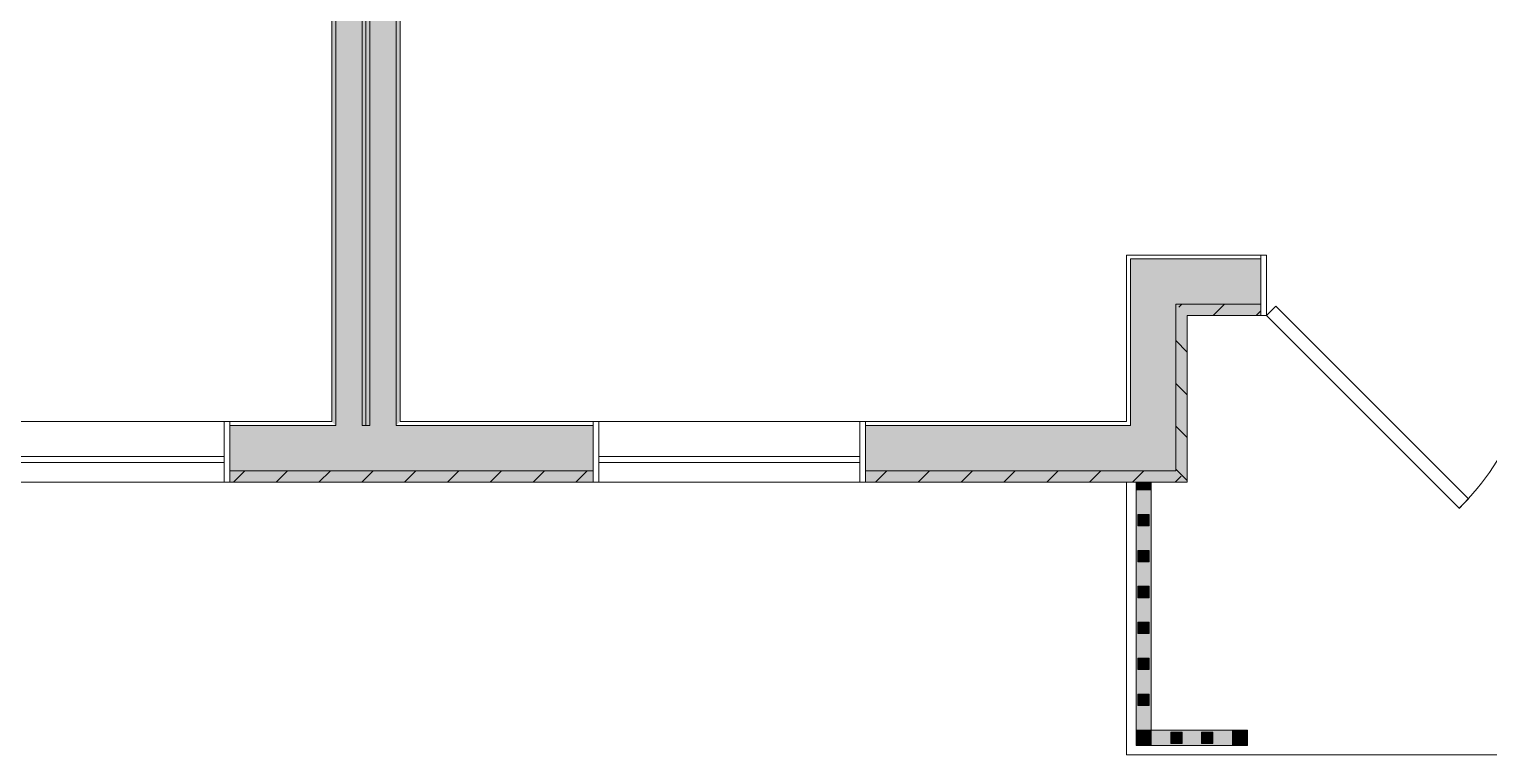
# Model space of a CAD drawing. Header units: inches. Extents: x 99 to 12024, y -5408 to 2559.
# Drawn here: x 9018.1 to 9211, y -4034.8 to -3939 of the extents above; entities that cross this region are included whole.
import ezdxf

# ---------------------------------------------------------------- set-up
doc = ezdxf.new("R2010")
doc.units = ezdxf.units.IN
doc.header["$LTSCALE"] = 96
doc.header["$MEASUREMENT"] = 0
doc.linetypes.add('ISO08W100', pattern=[0.96, 0.48, -0.12, 0.24, -0.12])
for name, color, linetype, lineweight in [('Doors', 5, 'Continuous', 5), ('Walls_  Invisible', 1, 'ISO08W100', 0), ('Walls_  Normal', 6, 'Continuous', 13), ('Walls_  Railings', 7, 'Continuous', 5), ('Windows', 5, 'Continuous', 5)]:
    doc.layers.add(name, color=color, linetype=linetype, lineweight=lineweight)

msp = doc.modelspace()

# ---------------------------------------------------------------- linework, layer by layer
at = {"layer": 'Doors', "transparency": 33554687}
for p, q in [((9180.87, -3968.79), (9181.62, -3968.79)), ((9180.87, -3976.79), (9180.87, -3968.79)), ((9181.62, -3976.79), (9181.62, -3968.79)), ((9180.87, -3976.79), (9181.62, -3976.79)), ((9182.85, -3975.55), (9181.62, -3976.79)), ((9181.62, -3976.79), (9207.07, -4002.24)), ((9182.85, -3975.55), (9208.31, -4001)), ((9207.07, -4002.24), (9208.31, -4001)), ((9221.12, -4034.79), (9179.12, -4034.79))]:
    msp.add_line(p, q, dxfattribs=at)
msp.add_arc((9181.62, -3976.79), 36, 315, 0, dxfattribs=at)
at = {"layer": 'Walls_  Invisible', "transparency": 33554687}
for p, q in [((9174.58, -3976.79), (9176.08, -3975.29)), ((9169.62, -3980.1), (9171.12, -3981.6)), ((9169.62, -3985.76), (9171.12, -3987.26)), ((9169.62, -3991.41), (9171.12, -3992.91)), ((9045.1, -3998.79), (9046.6, -3997.29)), ((9050.75, -3998.79), (9052.25, -3997.29)), ((9056.41, -3998.79), (9057.91, -3997.29)), ((9062.07, -3998.79), (9063.57, -3997.29)), ((9067.72, -3998.79), (9069.22, -3997.29)), ((9073.38, -3998.79), (9074.88, -3997.29)), ((9079.04, -3998.79), (9080.54, -3997.29)), ((9084.69, -3998.79), (9086.19, -3997.29)), ((9090.35, -3998.79), (9091.85, -3997.29)), ((9129.95, -3998.79), (9131.45, -3997.29)), ((9135.6, -3998.79), (9137.1, -3997.29)), ((9141.26, -3998.79), (9142.76, -3997.29)), ((9146.92, -3998.79), (9148.42, -3997.29)), ((9152.58, -3998.79), (9154.08, -3997.29)), ((9158.23, -3998.79), (9159.73, -3997.29)), ((9163.89, -3998.79), (9165.39, -3997.29)), ((9169.62, -3997.07), (9171.12, -3998.57))]:
    msp.add_line(p, q, dxfattribs=at)
at = {"layer": 'Walls_  Normal', "transparency": 33554687}
for p, q in [((9058.12, -3990.79), (9058.12, -3846.79)), ((9058.62, -3991.29), (9058.62, -3847.29)), ((9062.12, -3991.29), (9062.12, -3847.29)), ((9066.62, -3991.29), (9066.62, -3847.29)), ((9067.12, -3990.79), (9067.12, -3846.79)), ((9062.62, -3991.29), (9062.62, -3849.79)), ((9063.12, -3991.29), (9063.12, -3849.79)), ((9180.87, -3968.79), (9163.12, -3968.79)), ((9163.12, -3968.79), (9163.12, -3990.79)), ((9180.87, -3976.79), (9180.87, -3968.79)), ((9169.62, -3969.29), (9163.62, -3969.29)), ((9163.62, -3969.29), (9163.62, -3991.29)), ((9180.87, -3969.29), (9169.62, -3969.29)), ((9180.87, -3975.29), (9180.87, -3969.29)), ((9180.87, -3975.29), (9169.62, -3975.29)), ((9169.62, -3975.29), (9169.62, -3991.29)), ((9170.02, -3975.69), (9170.42, -3975.29)), ((9180.87, -3976.79), (9171.12, -3976.79)), ((9171.12, -3976.79), (9171.12, -3998.79)), ((9180.23, -3976.79), (9180.87, -3976.15)), ((9044.62, -3998.79), (9044.62, -3990.79)), ((9058.12, -3990.79), (9044.62, -3990.79)), ((9044.62, -3997.29), (9044.62, -3991.29)), ((9058.62, -3991.29), (9044.62, -3991.29)), ((9063.12, -3991.29), (9062.12, -3991.29)), ((9062.12, -3991.29), (9062.62, -3991.29)), ((9062.62, -3991.29), (9063.12, -3991.29)), ((9092.62, -3991.29), (9066.62, -3991.29)), ((9092.62, -3990.79), (9067.12, -3990.79)), ((9092.62, -3998.79), (9092.62, -3990.79)), ((9092.62, -3997.29), (9092.62, -3991.29)), ((9128.62, -3998.79), (9128.62, -3990.79)), ((9163.12, -3990.79), (9128.62, -3990.79)), ((9128.62, -3997.29), (9128.62, -3991.29)), ((9163.62, -3991.29), (9128.62, -3991.29)), ((9169.62, -3997.29), (9169.62, -3991.29)), ((9092.62, -3997.29), (9044.62, -3997.29)), ((9169.62, -3997.29), (9128.62, -3997.29)), ((9169.55, -3998.79), (9170.33, -3998)), ((9092.62, -3998.79), (9044.62, -3998.79)), ((9171.12, -3998.79), (9128.62, -3998.79))]:
    msp.add_line(p, q, dxfattribs=at)
at = {"layer": 'Walls_  Normal', "color": 236, "true_color": 0x7a003d, "transparency": 33554687}
for points in [[(9058.12, -3990.79), (9058.12, -3846.79), (9058.62, -3991.29), (9058.62, -3847.29)], [(9066.62, -3991.29), (9066.62, -3852.29), (9067.12, -3990.79), (9067.12, -3846.79)]]:
    msp.add_solid(points, dxfattribs=at)
at = {"layer": 'Walls_  Normal', "color": 252, "true_color": 0x949494, "transparency": 33554687}
for points in [[(9058.62, -3991.29), (9058.62, -3847.29), (9062.12, -3991.29), (9062.12, -3847.29)], [(9063.12, -3991.29), (9063.12, -3847.29), (9066.62, -3991.29), (9066.62, -3847.29)], [(9062.12, -3991.29), (9062.12, -3849.79), (9062.62, -3991.29), (9062.62, -3849.79)], [(9062.62, -3991.29), (9062.62, -3849.79), (9063.12, -3991.29), (9063.12, -3849.79)], [(9169.62, -3969.29), (9169.62, -3991.29), (9163.62, -3969.29), (9163.62, -3991.29)], [(9180.87, -3975.29), (9169.62, -3975.29), (9180.87, -3969.29), (9169.62, -3969.29)], [(9180.87, -3976.79), (9171.12, -3976.79), (9180.87, -3975.29), (9169.62, -3975.29)], [(9171.12, -3976.79), (9171.12, -3998.79), (9169.62, -3975.29), (9169.62, -3997.29)], [(9092.62, -3997.29), (9044.62, -3997.29), (9092.62, -3991.29), (9044.62, -3991.29)], [(9169.62, -3997.29), (9128.62, -3997.29), (9169.62, -3991.29), (9128.62, -3991.29)], [(9092.62, -3998.79), (9044.62, -3998.79), (9092.62, -3997.29), (9044.62, -3997.29)], [(9171.12, -3998.79), (9128.62, -3998.79), (9169.62, -3997.29), (9128.62, -3997.29)]]:
    msp.add_solid(points, dxfattribs=at)
at = {"layer": 'Walls_  Railings', "transparency": 33554687}
for p, q in [((9163.12, -4034.79), (9163.12, -3998.79)), ((9179.12, -4034.79), (9163.12, -4034.79))]:
    msp.add_line(p, q, dxfattribs=at)
for points in [[(9166.37, -3998.79), (9166.37, -3999.79), (9164.37, -3999.79), (9164.37, -3998.79)], [(9164.37, -4033.54), (9164.37, -3998.79), (9166.37, -3998.79), (9166.37, -4031.54)], [(9166.12, -4004.54), (9164.62, -4004.54), (9164.62, -4003.04), (9166.12, -4003.04)], [(9166.12, -4009.29), (9164.62, -4009.29), (9164.62, -4007.79), (9166.12, -4007.79)], [(9166.12, -4014.04), (9164.62, -4014.04), (9164.62, -4012.54), (9166.12, -4012.54)], [(9166.12, -4018.79), (9164.62, -4018.79), (9164.62, -4017.29), (9166.12, -4017.29)], [(9166.12, -4023.54), (9164.62, -4023.54), (9164.62, -4022.04), (9166.12, -4022.04)], [(9166.12, -4028.29), (9164.62, -4028.29), (9164.62, -4026.79), (9166.12, -4026.79)], [(9164.37, -4033.54), (9164.37, -4031.54), (9166.37, -4031.54), (9166.37, -4033.54)], [(9179.12, -4033.54), (9164.37, -4033.54), (9166.37, -4031.54), (9179.12, -4031.54)], [(9170.45, -4031.79), (9170.45, -4033.29), (9168.95, -4033.29), (9168.95, -4031.79)], [(9174.53, -4031.79), (9174.53, -4033.29), (9173.03, -4033.29), (9173.03, -4031.79)], [(9179.12, -4031.54), (9179.12, -4033.54), (9177.12, -4033.54), (9177.12, -4031.54)]]:
    msp.add_lwpolyline(points, close=True, dxfattribs=at)
at = {"layer": 'Walls_  Railings', "color": 252, "true_color": 0x949494, "transparency": 33554687}
for points in [[(9166.37, -3999.79), (9164.37, -3999.79), (9166.37, -3999.79), (9166.37, -3998.79)], [(9166.37, -3998.79), (9164.37, -3999.79), (9166.37, -3998.79), (9164.37, -3998.79)], [(9166.37, -4031.54), (9164.37, -4033.54), (9166.37, -4031.54), (9164.37, -3998.79)], [(9166.37, -4031.54), (9164.37, -3998.79), (9166.37, -4031.54), (9166.37, -3998.79)], [(9164.62, -4004.54), (9164.62, -4003.04), (9164.62, -4004.54), (9166.12, -4004.54)], [(9166.12, -4004.54), (9164.62, -4003.04), (9166.12, -4004.54), (9166.12, -4003.04)], [(9164.62, -4009.29), (9164.62, -4007.79), (9164.62, -4009.29), (9166.12, -4009.29)], [(9166.12, -4009.29), (9164.62, -4007.79), (9166.12, -4009.29), (9166.12, -4007.79)], [(9164.62, -4014.04), (9164.62, -4012.54), (9164.62, -4014.04), (9166.12, -4014.04)], [(9166.12, -4014.04), (9164.62, -4012.54), (9166.12, -4014.04), (9166.12, -4012.54)], [(9164.62, -4018.79), (9164.62, -4017.29), (9164.62, -4018.79), (9166.12, -4018.79)], [(9166.12, -4018.79), (9164.62, -4017.29), (9166.12, -4018.79), (9166.12, -4017.29)], [(9164.62, -4023.54), (9164.62, -4022.04), (9164.62, -4023.54), (9166.12, -4023.54)], [(9166.12, -4023.54), (9164.62, -4022.04), (9166.12, -4023.54), (9166.12, -4022.04)], [(9164.62, -4028.29), (9164.62, -4026.79), (9164.62, -4028.29), (9166.12, -4028.29)], [(9166.12, -4028.29), (9164.62, -4026.79), (9166.12, -4028.29), (9166.12, -4026.79)], [(9164.37, -4031.54), (9166.37, -4031.54), (9164.37, -4031.54), (9164.37, -4033.54)], [(9164.37, -4033.54), (9166.37, -4031.54), (9164.37, -4033.54), (9166.37, -4033.54)], [(9164.37, -4033.54), (9166.37, -4031.54), (9164.37, -4033.54), (9179.12, -4033.54)], [(9179.12, -4033.54), (9166.37, -4031.54), (9179.12, -4033.54), (9179.12, -4031.54)], [(9168.95, -4031.79), (9170.45, -4031.79), (9168.95, -4031.79), (9170.45, -4033.29)], [(9168.95, -4031.79), (9170.45, -4033.29), (9168.95, -4031.79), (9168.95, -4033.29)], [(9173.03, -4031.79), (9174.53, -4031.79), (9173.03, -4031.79), (9174.53, -4033.29)], [(9173.03, -4031.79), (9174.53, -4033.29), (9173.03, -4031.79), (9173.03, -4033.29)], [(9179.12, -4033.54), (9177.12, -4033.54), (9179.12, -4033.54), (9179.12, -4031.54)], [(9179.12, -4031.54), (9177.12, -4033.54), (9179.12, -4031.54), (9177.12, -4031.54)]]:
    msp.add_solid(points, dxfattribs=at)
at = {"layer": 'Windows', "transparency": 33554687}
for p, q in [((9044.62, -3990.79), (9008.62, -3990.79)), ((9043.87, -3990.79), (9044.62, -3990.79)), ((9043.87, -3998.79), (9043.87, -3990.79)), ((9044.62, -3998.79), (9044.62, -3990.79)), ((9128.62, -3990.79), (9092.62, -3990.79)), ((9092.62, -3990.79), (9093.37, -3990.79)), ((9092.62, -3998.79), (9092.62, -3990.79)), ((9093.37, -3998.79), (9093.37, -3990.79)), ((9127.87, -3990.79), (9128.62, -3990.79)), ((9127.87, -3998.79), (9127.87, -3990.79)), ((9128.62, -3998.79), (9128.62, -3990.79)), ((9009.37, -3995.39), (9043.87, -3995.39)), ((9009.37, -3996.19), (9043.87, -3996.19)), ((9093.37, -3995.39), (9127.87, -3995.39)), ((9093.37, -3996.19), (9127.87, -3996.19)), ((9044.62, -3998.79), (9008.62, -3998.79)), ((9043.87, -3998.79), (9044.62, -3998.79)), ((9128.62, -3998.79), (9092.62, -3998.79)), ((9092.62, -3998.79), (9093.37, -3998.79)), ((9127.87, -3998.79), (9128.62, -3998.79))]:
    msp.add_line(p, q, dxfattribs=at)

doc.saveas('drawing.dxf')
